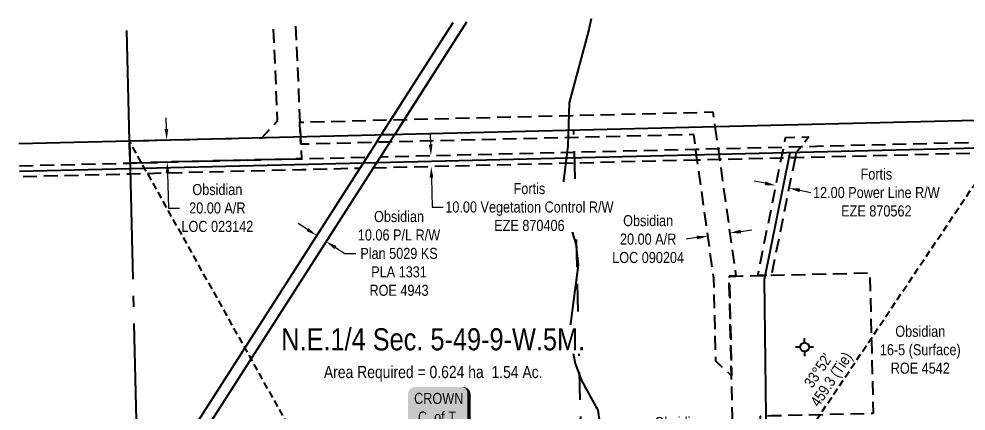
# Model space of a CAD drawing. Extents: x 614217 to 616191, y 5895747 to 5897672.
# Drawn here: x 614675 to 615532, y 5896429 to 5896784 of the extents above; entities that cross this region are included whole.
import ezdxf
from ezdxf.enums import TextEntityAlignment as Align

# ---------------------------------------------------------------- set-up
doc = ezdxf.new("R2010")
doc.units = 0
doc.header["$LTSCALE"] = 5
doc.header["$PDSIZE"] = 0.5
for name, pattern in [('foc-ACCESSROAD', [3.75, 2.5, -1.25]), ('foc-FLOWLINE', [3.75, 2.5, -1.25]), ('foc-LSD', [8, 5, -3]), ('foc-QUARTERLINE', [33, 25, -3, 2, -3]), ('foc-TIELINE', [1.875, 1.25, -0.625]), ('foc-WHEELTRACKS', [2, 0.4, -1.6])]:
    doc.linetypes.add(name, pattern=pattern)
doc.layers.get('Defpoints').update_dxf_attribs({"color": 9})
for name, color, linetype in [('AS-OWNER', 7, 'Continuous'), ('AS-POWER', 104, 'foc-POWER'), ('C-AR', 13, 'foc-ACCESSROAD'), ('C-RW', 13, 'Continuous'), ('C-SYMBOL', 7, 'Continuous'), ('C-WS', 13, 'foc-ACCESSROAD'), ('F-EZE', 190, 'foc-FLOWLINE'), ('F-WS-S', 8, 'Continuous'), ('L-AREAREQUIRED', 7, 'Continuous'), ('L-BD', 7, 'Continuous'), ('L-QSEC', 8, 'foc-QUARTERLINE'), ('L-SEC', 7, 'Continuous'), ('L-SECTION-LSD', 7, 'foc-LSD'), ('L-TIE', 7, 'foc-TIELINE'), ('T-WATER-P3', 160, 'foc-WHEELTRACKS')]:
    doc.layers.add(name, color=color, linetype=linetype)
for name, color, linetype, lineweight in [('C-AR-T', 13, 'Continuous', 9), ('C-RW-T', 13, 'Continuous', 9), ('C-WS-T', 13, 'Continuous', 9), ('F-EZE-T', 190, 'Continuous', 9)]:
    doc.layers.add(name, color=color, linetype=linetype, lineweight=lineweight)
doc.styles.add('100L', font='ARIALN.TTF', dxfattribs={"height": 11})
doc.styles.add('175L', font='ARIALN.TTF', dxfattribs={"height": 20})
doc.styles.add('80', font='ARIALN.TTF', dxfattribs={"height": 10})
doc.styles.add('80CG', font='ARIALN.TTF', dxfattribs={"height": 10})
doc.styles.add('foc-LtypeFont', font='ARIALN.TTF', dxfattribs={"height": 7.35})
doc.styles.get("Standard").update_dxf_attribs({"font": 'ARIALN.TTF'})
doc.linetypes.add('foc-POWER', pattern='A,6,-1,["P",foc-LtypeFont,S=0.2,R=0,X=-0.625,Y=-0.75],-1.24,4', length=12.24)
doc.linetypes.add('foc-TOPO-flowdirection-NOLINE', pattern='A,0,[">",foc-LtypeFont,S=0.3,R=0,X=0,Y=-0.945],-20,[">",foc-LtypeFont,S=0.3,R=0,X=0,Y=-0.945],0', length=20)
doc.dimstyles.new('Compass 5 000', dxfattribs={"dimscale": 5, "dimtxt": 9, "dimasz": 2, "dimexe": 0.2, "dimexo": 0.0625, "dimgap": 0.5, "dimtad": 0, "dimtih": 1, "dimtoh": 1, "dimzin": 0, "dimdsep": 46, "dimtxsty": '80CG', "dimcen": 0.1, "dimse1": 1, "dimse2": 1, "dimclrd": 256, "dimclrt": 256, "dimaunit": 1, "dimadec": 4, "dimazin": 0, "dimtfac": 0.06, "dimtofl": 0, "dimtmove": 0, "dimatfit": 1, "dimfxl": 0.2, "dimtolj": 1, "dimtzin": 0, "dimlwd": -1, "dimarcsym": 0})

# ---------------------------------------------------------------- blocks, each defined once
blk = doc.blocks.new('*D422')
at = {"layer": 'Defpoints', "color": 0, "transparency": 16777216}
for p in [(615360.17, 5896633.78), (615371.77, 5896630.57), (615371.94, 5896631.4)]:
    blk.add_point(p, dxfattribs=at)
at = {"layer": 'F-EZE-T', "transparency": 16777216}
for p, q in [((615350.2, 5896634.92), (615340.4, 5896636.9)), ((615381.57, 5896628.59), (615391.7, 5896626.55))]:
    blk.add_line(p, q, dxfattribs=at)
for points in [[(615350.53, 5896636.56), (615349.87, 5896633.29), (615360, 5896632.94)], [(615381.9, 5896630.23), (615381.24, 5896626.96), (615371.77, 5896630.57)]]:
    blk.add_solid(points, dxfattribs=at)
at = {"layer": 'F-EZE-T', "transparency": 16777216, "insert": (615450.84, 5896626.55), "char_height": 10, "attachment_point": 5, "style": '80CG'}
blk.add_mtext('\\A1;Fortis\\P12.00 Power Line R/W\\PEZE 870562', dxfattribs=at)
blk = doc.blocks.new('*D423')
at = {"layer": 'C-AR-T', "transparency": 16777216}
for p, q in [((614808.55, 5896684.08), (614808.3, 5896694.07)), ((614809.55, 5896644.11), (614810.35, 5896612.57)), ((614810.35, 5896612.57), (614820.35, 5896612.57))]:
    blk.add_line(p, q, dxfattribs=at)
for points in [[(614810.21, 5896684.12), (614806.88, 5896684.04), (614808.8, 5896674.08)], [(614811.22, 5896644.15), (614807.89, 5896644.07), (614809.3, 5896654.11)]]:
    blk.add_solid(points, dxfattribs=at)
at = {"layer": 'Defpoints', "color": 0, "transparency": 16777216}
for p in [(614819.76, 5896674.36), (614809.3, 5896654.11), (614820.26, 5896654.38)]:
    blk.add_point(p, dxfattribs=at)
at = {"layer": 'C-AR-T', "transparency": 16777216, "insert": (614854.62, 5896612.57), "char_height": 10, "attachment_point": 5, "style": '80CG'}
blk.add_mtext('\\A1;Obsidian\\P20.00 A/R\\PLOC 023142', dxfattribs=at)
blk = doc.blocks.new('*D424')
at = {"layer": 'C-AR-T', "transparency": 16777216}
for p, q in [((615288.56, 5896585.84), (615278.65, 5896584.46)), ((615328.18, 5896591.39), (615338.09, 5896592.77))]:
    blk.add_line(p, q, dxfattribs=at)
for points in [[(615288.33, 5896587.49), (615288.79, 5896584.19), (615298.46, 5896587.23)], [(615327.95, 5896593.04), (615328.41, 5896589.74), (615318.28, 5896590)]]:
    blk.add_solid(points, dxfattribs=at)
at = {"layer": 'Defpoints', "color": 0, "transparency": 16777216}
for p in [(615298.46, 5896587.23), (615298.46, 5896587.22), (615318.28, 5896589.99)]:
    blk.add_point(p, dxfattribs=at)
at = {"layer": 'C-AR-T', "transparency": 16777216, "insert": (615244.36, 5896584.46), "char_height": 10, "attachment_point": 5, "style": '80CG'}
blk.add_mtext('\\A1;Obsidian\\P20.00 A/R\\PLOC 090204', dxfattribs=at)
blk = doc.blocks.new('*D428')
at = {"layer": 'C-RW-T', "transparency": 16777216}
for p, q in [((614936.17, 5896593.09), (614927.75, 5896598.49)), ((614961.48, 5896576.88), (614969.9, 5896571.49)), ((614969.9, 5896571.49), (614979.9, 5896571.49))]:
    blk.add_line(p, q, dxfattribs=at)
for points in [[(614937.07, 5896594.5), (614935.27, 5896591.69), (614944.59, 5896587.7)], [(614962.37, 5896578.28), (614960.58, 5896575.48), (614953.05, 5896582.28)]]:
    blk.add_solid(points, dxfattribs=at)
at = {"layer": 'Defpoints', "color": 0, "transparency": 16777216}
for p in [(614949.02, 5896594.62), (614957.49, 5896589.2), (614953.05, 5896582.28)]:
    blk.add_point(p, dxfattribs=at)
at = {"layer": 'C-RW-T', "transparency": 16777216, "insert": (615018.98, 5896571.49), "char_height": 10, "attachment_point": 5, "style": '80CG'}
blk.add_mtext('\\A1;Obsidian\\P10.06 P/L R/W\\PPlan 5029 KS\\PPLA 1331\\PROE 4943', dxfattribs=at)
blk = doc.blocks.new('GABD')
for p, q in [((-0.81, 0), (-1.62, 0)), ((0, 0.81), (0, 1.62)), ((1.62, 0), (0.81, 0)), ((0, -0.81), (0, -1.62))]:
    blk.add_line(p, q)
blk.add_circle((0, 0), 0.8)
blk = doc.blocks.new('*D433')
at = {"layer": 'C-WS-T', "transparency": 16777216}
for p, q in [((615311.24, 5896402.16), (615301.24, 5896401.92)), ((615356.23, 5896403.24), (615366.23, 5896403.48))]:
    blk.add_line(p, q, dxfattribs=at)
for points in [[(615311.2, 5896403.83), (615311.28, 5896400.5), (615321.23, 5896402.4)], [(615356.19, 5896404.9), (615356.27, 5896401.57), (615346.23, 5896403)]]:
    blk.add_solid(points, dxfattribs=at)
at = {"layer": 'Defpoints', "color": 0, "transparency": 16777216}
for p in [(615321.2, 5896403.92), (615321.23, 5896402.4), (615346.2, 5896404.52)]:
    blk.add_point(p, dxfattribs=at)
at = {"layer": 'C-WS-T', "transparency": 16777216, "insert": (615272.74, 5896401.92), "char_height": 10, "attachment_point": 5, "style": '80CG'}
blk.add_mtext('\\A1;Obsidian\\P25.15 A/R\\PROE 4542', dxfattribs=at)
blk = doc.blocks.new('*D435')
at = {"layer": 'Defpoints', "color": 0, "transparency": 16777216}
for p in [(615118.93, 5896661.75), (615048.1, 5896650.02), (615119.18, 5896651.75)]:
    blk.add_point(p, dxfattribs=at)
at = {"layer": 'F-EZE-T', "transparency": 16777216}
for p, q in [((615047.62, 5896670.02), (615047.37, 5896680.01)), ((615048.35, 5896640.02), (615048.99, 5896613.45)), ((615048.99, 5896613.45), (615058.99, 5896613.45))]:
    blk.add_line(p, q, dxfattribs=at)
for points in [[(615049.28, 5896670.06), (615045.95, 5896669.98), (615047.86, 5896660.02)], [(615050.01, 5896640.06), (615046.68, 5896639.98), (615048.1, 5896650.02)]]:
    blk.add_solid(points, dxfattribs=at)
at = {"layer": 'F-EZE-T', "transparency": 16777216, "insert": (615136.93, 5896613.45), "char_height": 10, "attachment_point": 5, "style": '80CG', "bg_fill": 3, "box_fill_scale": 1.1, "bg_fill_color": 256, "bg_fill_true_color": 13158600, "bg_fill_transparency": 0}
blk.add_mtext('\\A1;Fortis\\P10.00 Vegetation Control R/W\\PEZE 870406', dxfattribs=at)
blk = doc.blocks.new('*U455')
h = blk.add_hatch(color=255)
edge = h.paths.add_edge_path()
edge.add_line((-21.5, -28.5), (21.5, -28.5))
edge.add_arc((21.5, -22.5), 6, 270, 360)
edge.add_line((27.5, -22.5), (27.5, 21))
edge.add_arc((21.5, 21), 6, 0, 90)
edge.add_line((21.5, 27), (-21.5, 27))
edge.add_arc((-21.5, 21), 6, 90, 180)
edge.add_line((-27.5, 21), (-27.5, -22.5))
edge.add_arc((-21.5, -22.5), 6, 180, 270)
at = {"color": 14, "flags": 128}
blk.add_lwpolyline([(-21.5, -28.5, 3, 3, 0), (21.5, -28.5, 3, 3, 0.414214), (27.5, -22.5, 3, 3, 0), (27.5, 21, 3, 0, 0.414214), (21.5, 27, 0, 0, 0), (-21.5, 27, 0, 0, 0.414214), (-27.5, 21, 0, 0, 0), (-27.5, -22.5, 0, 3, 0.414214)], format="xyseb", close=True, dxfattribs=at)
at = {"color": 14, "style": '80'}
blk.add_attdef('ENTER_TEXT_001', (-26.85, -4.92), '', height=10, dxfattribs=at)

msp = doc.modelspace()

# ---------------------------------------------------------------- linework, layer by layer
at = {"layer": 'AS-POWER', "flags": 128}
for points in [[(614675.71, 5896645.826), (614986.76, 5896653.527), (614998.888, 5896653.823), (615579.806, 5896667.987), (615599.913, 5896668.362), (615679.779, 5896670.337)], [(615366.001, 5895783.395), (615355.488, 5896230.939), (615355.738, 5896247.412), (615351.114, 5896424.311), (615349.711, 5896547.96), (615372.918, 5896662.942)]]:
    msp.add_lwpolyline(points, dxfattribs=at)
at = {"layer": 'C-AR', "flags": 128}
msp.add_lwpolyline([(614925.437, 5896776.984), (614929.219, 5896690.266), (614929.796, 5896677.049), (614930.092, 5896670.27), (614930.663, 5896657.164), (614775.561, 5896653.259), (614775.081, 5896673.264), (614894.782, 5896676.192), (614909.129, 5896691.65), (614905.428, 5896776.493)], dxfattribs=at)
msp.add_lwpolyline([(615304.813, 5896686.245), (615307.598, 5896666.347), (615308.994, 5896656.372), (615323.718, 5896551.121), (615317.675, 5896550.977), (615319.837, 5896460.798), (615305.598, 5896474.163), (615303.784, 5896549.183), (615288.857, 5896655.881), (615287.462, 5896665.856), (615285.624, 5896678.993), (615010.672, 5896672.245), (614998.561, 5896671.948), (614930.092, 5896670.27), (614929.796, 5896677.049), (614929.219, 5896690.266), (615302.969, 5896699.436), (615304.813, 5896686.245)], close=True, dxfattribs=at)
at = {"layer": 'C-RW'}
for points in [[(614686.759, 5896185.211), (614783.177, 5896335.725), (614983.504, 5896648.443), (614990.017, 5896658.61), (614998.561, 5896671.948), (614999.442, 5896673.322), (615002.977, 5896678.842), (615011.561, 5896692.285), (615012.431, 5896693.648), (615023.284, 5896710.644), (615067.873, 5896780.478)], [(615079.992, 5896780.776), (615031.752, 5896705.226), (615024.548, 5896693.946), (615023.678, 5896692.582), (615015.094, 5896679.138), (615011.543, 5896673.607), (615010.672, 5896672.245), (615002.144, 5896658.906), (614995.631, 5896648.739), (614783.608, 5896317.76), (614687.19, 5896167.245)], [(615079.991, 5896780.776), (615015.094, 5896679.138), (615002.977, 5896678.842), (615067.872, 5896780.478)]]:
    msp.add_lwpolyline(points, dxfattribs=at)
msp.add_lwpolyline([(614995.631, 5896648.739), (614783.609, 5896317.76), (614783.177, 5896335.725), (614983.504, 5896648.443), (614990.017, 5896658.61), (614998.561, 5896671.948), (614999.442, 5896673.322), (615002.977, 5896678.842), (615015.094, 5896679.138), (615011.543, 5896673.607), (615010.672, 5896672.245), (615002.144, 5896658.906), (614995.631, 5896648.739)], close=True, dxfattribs=at)
at = {"layer": 'C-WS', "flags": 128}
msp.add_lwpolyline([(615336.086, 5895782.662), (615333.678, 5895882.617), (615330.96, 5895995.473), (615330.483, 5896015.422), (615328.144, 5896112.976), (615327.785, 5896127.98), (615325.609, 5896219.161), (615325.226, 5896235.39), (615323.882, 5896291.71), (615323.401, 5896311.726), (615320.726, 5896423.719), (615319.837, 5896460.798), (615317.675, 5896550.977), (615323.718, 5896551.121), (615343.589, 5896551.598), (615355.897, 5896551.893), (615444.933, 5896554.027), (615447.983, 5896426.769), (615355.725, 5896424.558), (615345.722, 5896424.318), (615350.017, 5896245.157), (615350.405, 5896228.936), (615358.69, 5895883.23), (615361.095, 5895783.275)], dxfattribs=at)
at = {"layer": 'F-EZE', "flags": 128}
for points in [[(615288.857, 5896655.88), (614995.631, 5896648.739), (615002.144, 5896658.906), (615287.462, 5896665.854), (615307.598, 5896666.345), (615367.032, 5896667.795), (615382.98, 5896668.185), (615579.686, 5896672.988), (615579.926, 5896662.985), (615377.312, 5896658.038), (615365.003, 5896657.738), (615308.994, 5896656.372), (615288.857, 5896655.88)], [(615377.312, 5896658.04), (615355.897, 5896551.893), (615343.589, 5896551.598), (615365.003, 5896657.739), (615367.032, 5896667.797), (615368.765, 5896676.391), (615389.833, 5896676.907), (615382.98, 5896668.186), (615378.109, 5896661.991), (615377.312, 5896658.04)]]:
    msp.add_lwpolyline(points, close=True, dxfattribs=at)
msp.add_lwpolyline([(614675.591, 5896650.806), (614775.561, 5896653.259), (614930.663, 5896657.164), (614990.017, 5896658.61), (614983.504, 5896648.444), (614930.911, 5896647.161), (614775.801, 5896643.257), (614675.831, 5896640.804)], dxfattribs=at)
at = {"layer": 'L-QSEC'}
for q in [(614772.683, 5896773.236), (614793.642, 5895899.416)]:
    msp.add_line((614775.081, 5896673.264), q, dxfattribs=at)
at = {"layer": 'L-SEC'}
for p, q in [((614775.081, 5896673.264), (615579.207, 5896692.993)), ((614675.111, 5896670.811), (614775.081, 5896673.264))]:
    msp.add_line(p, q, dxfattribs=at)
at = {"layer": 'L-SECTION-LSD'}
msp.add_line((615196.417, 5895879.27), (615177.144, 5896683.128), dxfattribs=at)
at = {"layer": 'L-TIE'}
for p, q in [((615323.401, 5896311.726), (615579.207, 5896692.992)), ((615032.79, 5896212.212), (614775.081, 5896673.264))]:
    msp.add_line(p, q, dxfattribs=at)
at = {"layer": 'T-WATER-P3', "linetype": 'foc-TOPO-flowdirection-NOLINE', "flags": 128}
msp.add_lwpolyline([(615192.692, 5896783.541), (615190.531, 5896772.667), (615172.94, 5896707.824), (615171.698, 5896668.711), (615167.272, 5896632.484), (615168.59, 5896613.818), (615178.923, 5896580.165), (615181.142, 5896561.228), (615174.109, 5896508.187), (615174.962, 5896489.15), (615178.494, 5896472.155), (615184.008, 5896456.709), (615198.909, 5896429.802), (615201.02, 5896414.614), (615197.661, 5896399.029), (615166.414, 5896342.899), (615136.703, 5896309.689), (615110.074, 5896293.425), (615035.576, 5896263.976), (615023.133, 5896255.572), (614994.539, 5896222.872), (614973.241, 5896201.461), (614924.953, 5896143.406), (614917.846, 5896129.736), (614908.318, 5896098.96), (614885.757, 5896059.584), (614869.01, 5896014.839)], dxfattribs=at)
at = {"layer": 'T-WATER-P3', "flags": 128}
msp.add_lwpolyline([(615192.692, 5896783.541), (615190.531, 5896772.667), (615172.94, 5896707.824), (615171.698, 5896668.711), (615167.272, 5896632.484), (615168.59, 5896613.818), (615178.923, 5896580.165), (615181.142, 5896561.228), (615174.109, 5896508.187), (615174.962, 5896489.15), (615178.494, 5896472.155), (615184.008, 5896456.709), (615198.909, 5896429.802), (615201.02, 5896414.614), (615197.661, 5896399.029), (615166.414, 5896342.899), (615136.703, 5896309.689), (615110.074, 5896293.425), (615035.576, 5896263.976), (615023.133, 5896255.572), (614994.539, 5896222.872), (614973.241, 5896201.461), (614924.953, 5896143.406), (614917.846, 5896129.736), (614908.318, 5896098.96), (614885.757, 5896059.584), (614869.01, 5896014.839)], dxfattribs=at)

# ---------------------------------------------------------------- block references
at = {"layer": 'AS-OWNER'}
ref = msp.add_blockref('*U455', (615054.695, 5896423.684), dxfattribs=dict(at, xscale=0.999995048098221, yscale=0.999995048098221, zscale=0.999995048098221))
ref.add_attrib('ENTER_TEXT_001', 'CROWN', (615032.635, 5896435.457), dxfattribs={"layer": '0', "color": 14, "height": 10, "style": '80'})
ref.add_attrib('ENTER_TEXT_002', 'C. of T.', (615036.131, 5896418.613), dxfattribs={"layer": '0', "color": 14, "height": 10, "style": '80'})
ref.add_attrib('ENTER_TEXT_003', '143Z173', (615031.741, 5896401.905), dxfattribs={"layer": '0', "color": 14, "height": 10, "style": '80'})
at = {"layer": 'F-WS-S', "xscale": 4.998104999999993, "yscale": 4.998104999999993, "zscale": 4.998104999999993}
msp.add_blockref('GABD', (615385.924, 5896486.855), dxfattribs=at)

# ---------------------------------------------------------------- texts
at = {"layer": 'C-WS-T', "insert": (615490.582, 5896484.407), "char_height": 9.99621, "attachment_point": 5, "style": '80CG'}
msp.add_mtext('\\A1;Obsidian\\P16-5 (Surface)\\PROE 4542', dxfattribs=at)
at = {"layer": 'L-AREAREQUIRED', "color": 5, "style": '100L'}
msp.add_text('Area Required = 0.624 ha  1.54 Ac.', height=10.99583, dxfattribs=at).set_placement((615049.915, 5896455.533), align=Align.BOTTOM_CENTER)
at = {"layer": 'L-BD'}
for s, height, p in [("33%%d52'", 9.9962, (615398.136, 5896465.725)), ('459.3 (Tie)', 9.99621, (615409.964, 5896457.789))]:
    msp.add_text(s, height=height, rotation=56.140879, dxfattribs=at).set_placement(p, align=Align.MIDDLE_CENTER)

# ---------------------------------------------------------------- dimensions: what is measured, and where the dimension line sits
at = {"layer": 'C-AR-T'}
dim = msp.add_linear_dim(base=(614809.302, 5896654.109), p1=(614819.76, 5896674.357), p2=(614820.263, 5896654.385), angle=271.442219, text='Obsidian\\P20.00 A/R\\PLOC 023142', dimstyle='Compass 5 000', dxfattribs=at)
dim.commit()
dim.dimension.update_dxf_attribs({"geometry": '*D423', "text_midpoint": (614854.617, 5896612.57), "dimtype": 161})
dim = msp.add_aligned_dim(p1=(615318.28, 5896589.991), p2=(615298.463, 5896587.219), distance=-0.01, text='Obsidian\\P20.00 A/R\\PLOC 090204', dimstyle='Compass 5 000', dxfattribs=at)
dim.commit()
dim.dimension.update_dxf_attribs({"geometry": '*D424', "text_midpoint": (615244.364, 5896584.458)})
at = {"layer": 'C-RW-T'}
dim = msp.add_aligned_dim(p1=(614949.025, 5896594.619), p2=(614957.489, 5896589.197), distance=-8.22, text='Obsidian\\P10.06 P/L R/W\\PPlan 5029 KS\\PPLA 1331\\PROE 4943', dimstyle='Compass 5 000', dxfattribs=at)
dim.commit()
dim.dimension.update_dxf_attribs({"geometry": '*D428', "text_midpoint": (615018.982, 5896571.487)})
at = {"layer": 'C-WS-T'}
dim = msp.add_aligned_dim(p1=(615346.197, 5896404.521), p2=(615321.199, 5896403.924), distance=1.524, text='Obsidian\\P25.15 A/R\\PROE 4542', dimstyle='Compass 5 000', dxfattribs=at)
dim.commit()
dim.dimension.update_dxf_attribs({"geometry": '*D433', "text_midpoint": (615272.738, 5896401.922)})
at = {"layer": 'F-EZE-T'}
dim = msp.add_linear_dim(base=(615371.77, 5896630.57), p1=(615360.169, 5896633.777), p2=(615371.938, 5896631.403), angle=348.593715, text='Fortis\\P12.00 Power Line R/W\\PEZE 870562', dimstyle='Compass 5 000', dxfattribs=at)
dim.commit()
dim.dimension.update_dxf_attribs({"geometry": '*D422', "text_midpoint": (615450.845, 5896626.548), "dimtype": 161})

# ---------------------------------------------------------------- next in the draw order: texts
at = {"layer": 'C-SYMBOL', "color": 3, "insert": (615049.915, 5896503.895), "char_height": 19.99242, "width": 274.94351, "attachment_point": 2, "style": '175L', "bg_fill": 3, "box_fill_scale": 1.15, "bg_fill_color": 256, "bg_fill_true_color": 256, "bg_fill_transparency": 0}
msp.add_mtext('N.E.1/4 Sec. 5-49-9-W.5M.', dxfattribs=at)

# ---------------------------------------------------------------- next in the draw order: dimensions: what is measured, and where the dimension line sits
at = {"layer": 'F-EZE-T'}
dim = msp.add_linear_dim(base=(615048.103, 5896650.017), p1=(615118.932, 5896661.75), p2=(615119.176, 5896651.748), angle=271.395047, text='Fortis\\P10.00 Vegetation Control R/W\\PEZE 870406', dimstyle='Compass 5 000', override={"dimtfill": 1}, dxfattribs=at)
dim.commit()
dim.dimension.update_dxf_attribs({"geometry": '*D435', "text_midpoint": (615136.926, 5896613.455), "dimtype": 161})

doc.saveas('drawing.dxf')
